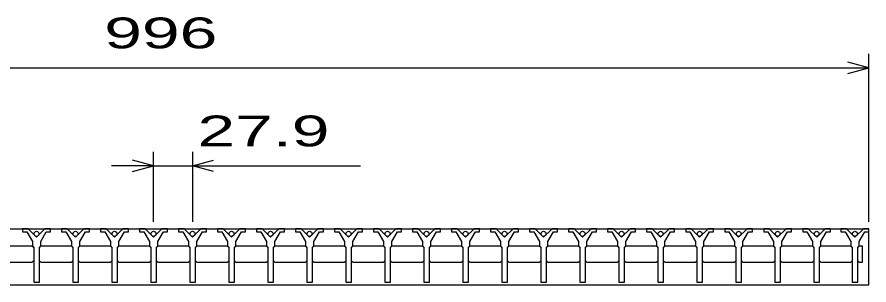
# Model space of a CAD drawing. Units: millimetres, scale not verified. Extents: x -1820 to 1724, y -1285 to 1059.
# Drawn here: x -1039 to -430, y -496 to -305 of the extents above; entities that cross this region are included whole.
import ezdxf
from ezdxf.enums import TextEntityAlignment as Align

# ---------------------------------------------------------------- set-up
doc = ezdxf.new("R2010")
doc.units = ezdxf.units.MM
doc.header["$LTSCALE"] = 10
doc.layers.add('16', color=3, linetype='Continuous', lineweight=25)
doc.layers.add('22', color=2, linetype='Continuous', lineweight=25)
doc.styles.add('ベクトル', font='')
doc.styles.get('ベクトル').set_extended_font_data('ベクトル')

msp = doc.modelspace()

# ---------------------------------------------------------------- linework, layer by layer
at = {"layer": '16'}
for p, q in [((-1426, -456), (-430, -456)), ((-1035.4, -456), (-1035.4, -458)), ((-1031.4, -456), (-1035.4, -456)), ((-1025.4, -462), (-1031.4, -456)), ((-1019.4, -456), (-1025.4, -462)), ((-1015.4, -456), (-1019.4, -456)), ((-1015.4, -458), (-1015.4, -456)), ((-1007.5, -456), (-1007.5, -458)), ((-1003.5, -456), (-1007.5, -456)), ((-997.5, -462), (-1003.5, -456)), ((-991.5, -456), (-997.5, -462)), ((-987.5, -456), (-991.5, -456)), ((-987.5, -458), (-987.5, -456)), ((-979.6, -456), (-979.6, -458)), ((-975.6, -456), (-979.6, -456)), ((-969.6, -462), (-975.6, -456)), ((-963.6, -456), (-969.6, -462)), ((-959.6, -456), (-963.6, -456)), ((-959.6, -458), (-959.6, -456)), ((-951.7, -456), (-951.7, -458)), ((-947.7, -456), (-951.7, -456)), ((-941.7, -462), (-947.7, -456)), ((-935.7, -456), (-941.7, -462)), ((-931.7, -456), (-935.7, -456)), ((-931.7, -458), (-931.7, -456)), ((-923.8, -456), (-923.8, -458)), ((-919.8, -456), (-923.8, -456)), ((-913.8, -462), (-919.8, -456)), ((-907.8, -456), (-913.8, -462)), ((-903.8, -456), (-907.8, -456)), ((-903.8, -458), (-903.8, -456)), ((-895.9, -456), (-895.9, -458)), ((-891.9, -456), (-895.9, -456)), ((-885.9, -462), (-891.9, -456)), ((-879.9, -456), (-885.9, -462)), ((-875.9, -456), (-879.9, -456)), ((-875.9, -458), (-875.9, -456)), ((-868, -456), (-868, -458)), ((-864, -456), (-868, -456)), ((-858, -462), (-864, -456)), ((-852, -456), (-858, -462)), ((-848, -456), (-852, -456)), ((-848, -458), (-848, -456)), ((-840.1, -456), (-840.1, -458)), ((-836.1, -456), (-840.1, -456)), ((-830.1, -462), (-836.1, -456)), ((-824.1, -456), (-830.1, -462)), ((-820.1, -456), (-824.1, -456)), ((-820.1, -458), (-820.1, -456)), ((-812.2, -456), (-812.2, -458)), ((-808.2, -456), (-812.2, -456)), ((-802.2, -462), (-808.2, -456)), ((-796.2, -456), (-802.2, -462)), ((-792.2, -456), (-796.2, -456)), ((-792.2, -458), (-792.2, -456)), ((-784.3, -456), (-784.3, -458)), ((-780.3, -456), (-784.3, -456)), ((-774.3, -462), (-780.3, -456)), ((-768.3, -456), (-774.3, -462)), ((-764.3, -456), (-768.3, -456)), ((-764.3, -458), (-764.3, -456)), ((-756.4, -456), (-756.4, -458)), ((-752.4, -456), (-756.4, -456)), ((-746.4, -462), (-752.4, -456)), ((-740.4, -456), (-746.4, -462)), ((-736.4, -456), (-740.4, -456)), ((-736.4, -458), (-736.4, -456)), ((-728.5, -456), (-728.5, -458)), ((-724.5, -456), (-728.5, -456)), ((-718.5, -462), (-724.5, -456)), ((-712.5, -456), (-718.5, -462)), ((-708.5, -456), (-712.5, -456)), ((-708.5, -458), (-708.5, -456)), ((-700.6, -456), (-700.6, -458)), ((-696.6, -456), (-700.6, -456)), ((-690.6, -462), (-696.6, -456)), ((-684.6, -456), (-690.6, -462)), ((-680.6, -456), (-684.6, -456)), ((-680.6, -458), (-680.6, -456)), ((-672.7, -456), (-672.7, -458)), ((-668.7, -456), (-672.7, -456)), ((-662.7, -462), (-668.7, -456)), ((-656.7, -456), (-662.7, -462)), ((-652.7, -456), (-656.7, -456)), ((-652.7, -458), (-652.7, -456)), ((-644.8, -456), (-644.8, -458)), ((-640.8, -456), (-644.8, -456)), ((-634.8, -462), (-640.8, -456)), ((-628.8, -456), (-634.8, -462)), ((-624.8, -456), (-628.8, -456)), ((-624.8, -458), (-624.8, -456)), ((-616.9, -456), (-616.9, -458)), ((-612.9, -456), (-616.9, -456)), ((-606.9, -462), (-612.9, -456)), ((-600.9, -456), (-606.9, -462)), ((-596.9, -456), (-600.9, -456)), ((-596.9, -458), (-596.9, -456)), ((-589, -456), (-589, -458)), ((-585, -456), (-589, -456)), ((-579, -462), (-585, -456)), ((-573, -456), (-579, -462)), ((-569, -456), (-573, -456)), ((-569, -458), (-569, -456)), ((-561.1, -456), (-561.1, -458)), ((-557.1, -456), (-561.1, -456)), ((-551.1, -462), (-557.1, -456)), ((-545.1, -456), (-551.1, -462)), ((-541.1, -456), (-545.1, -456)), ((-541.1, -458), (-541.1, -456)), ((-533.2, -456), (-533.2, -458)), ((-529.2, -456), (-533.2, -456)), ((-523.2, -462), (-529.2, -456)), ((-517.2, -456), (-523.2, -462)), ((-513.2, -456), (-517.2, -456)), ((-513.2, -458), (-513.2, -456)), ((-505.3, -456), (-505.3, -458)), ((-501.3, -456), (-505.3, -456)), ((-495.3, -462), (-501.3, -456)), ((-489.3, -456), (-495.3, -462)), ((-485.3, -456), (-489.3, -456)), ((-485.3, -458), (-485.3, -456)), ((-477.4, -456), (-477.4, -458)), ((-473.4, -456), (-477.4, -456)), ((-467.4, -462), (-473.4, -456)), ((-461.4, -456), (-467.4, -462)), ((-457.4, -456), (-461.4, -456)), ((-457.4, -458), (-457.4, -456)), ((-450, -456), (-450, -458)), ((-446, -456), (-450, -456)), ((-440, -462), (-446, -456)), ((-434, -456), (-440, -462)), ((-430, -456), (-434, -456)), ((-430, -458), (-430, -456)), ((-430, -496), (-430, -456)), ((-1035.4, -458), (-1032.4, -458)), ((-1032.4, -458), (-1028.4, -465)), ((-1022.4, -465), (-1018.4, -458)), ((-1018.4, -458), (-1015.4, -458)), ((-1007.5, -458), (-1004.5, -458)), ((-1004.5, -458), (-1000.5, -465)), ((-994.5, -465), (-990.5, -458)), ((-990.5, -458), (-987.5, -458)), ((-979.6, -458), (-976.6, -458)), ((-976.6, -458), (-972.6, -465)), ((-966.6, -465), (-962.6, -458)), ((-962.6, -458), (-959.6, -458)), ((-951.7, -458), (-948.7, -458)), ((-948.7, -458), (-944.7, -465)), ((-938.7, -465), (-934.7, -458)), ((-934.7, -458), (-931.7, -458)), ((-923.8, -458), (-920.8, -458)), ((-920.8, -458), (-916.8, -465)), ((-910.8, -465), (-906.8, -458)), ((-906.8, -458), (-903.8, -458)), ((-895.9, -458), (-892.9, -458)), ((-892.9, -458), (-888.9, -465)), ((-882.9, -465), (-878.9, -458)), ((-878.9, -458), (-875.9, -458)), ((-868, -458), (-865, -458)), ((-865, -458), (-861, -465)), ((-855, -465), (-851, -458)), ((-851, -458), (-848, -458)), ((-840.1, -458), (-837.1, -458)), ((-837.1, -458), (-833.1, -465)), ((-827.1, -465), (-823.1, -458)), ((-823.1, -458), (-820.1, -458)), ((-812.2, -458), (-809.2, -458)), ((-809.2, -458), (-805.2, -465)), ((-799.2, -465), (-795.2, -458)), ((-795.2, -458), (-792.2, -458)), ((-784.3, -458), (-781.3, -458)), ((-781.3, -458), (-777.3, -465)), ((-771.3, -465), (-767.3, -458)), ((-767.3, -458), (-764.3, -458)), ((-756.4, -458), (-753.4, -458)), ((-753.4, -458), (-749.4, -465)), ((-743.4, -465), (-739.4, -458)), ((-739.4, -458), (-736.4, -458)), ((-728.5, -458), (-725.5, -458)), ((-725.5, -458), (-721.5, -465)), ((-715.5, -465), (-711.5, -458)), ((-711.5, -458), (-708.5, -458)), ((-700.6, -458), (-697.6, -458)), ((-697.6, -458), (-693.6, -465)), ((-687.6, -465), (-683.6, -458)), ((-683.6, -458), (-680.6, -458)), ((-672.7, -458), (-669.7, -458)), ((-669.7, -458), (-665.7, -465)), ((-659.7, -465), (-655.7, -458)), ((-655.7, -458), (-652.7, -458)), ((-644.8, -458), (-641.8, -458)), ((-641.8, -458), (-637.8, -465)), ((-631.8, -465), (-627.8, -458)), ((-627.8, -458), (-624.8, -458)), ((-616.9, -458), (-613.9, -458)), ((-613.9, -458), (-609.9, -465)), ((-603.9, -465), (-599.9, -458)), ((-599.9, -458), (-596.9, -458)), ((-589, -458), (-586, -458)), ((-586, -458), (-582, -465)), ((-576, -465), (-572, -458)), ((-572, -458), (-569, -458)), ((-561.1, -458), (-558.1, -458)), ((-558.1, -458), (-554.1, -465)), ((-548.1, -465), (-544.1, -458)), ((-544.1, -458), (-541.1, -458)), ((-533.2, -458), (-530.2, -458)), ((-530.2, -458), (-526.2, -465)), ((-520.2, -465), (-516.2, -458)), ((-516.2, -458), (-513.2, -458)), ((-505.3, -458), (-502.3, -458)), ((-502.3, -458), (-498.3, -465)), ((-492.3, -465), (-488.3, -458)), ((-488.3, -458), (-485.3, -458)), ((-477.4, -458), (-474.4, -458)), ((-474.4, -458), (-470.4, -465)), ((-464.4, -465), (-460.4, -458)), ((-460.4, -458), (-457.4, -458)), ((-450, -458), (-447, -458)), ((-447, -458), (-443, -465)), ((-437, -465), (-433, -458)), ((-433, -458), (-430, -458)), ((-1050.05, -468), (-1028.65, -468)), ((-1028.65, -468), (-1027.65, -469)), ((-1028.4, -465), (-1028.4, -468)), ((-1028.4, -468), (-1027.4, -469)), ((-1027.4, -469), (-1027.4, -494)), ((-1023.4, -469), (-1022.4, -468)), ((-1023.4, -494), (-1023.4, -469)), ((-1023.15, -469), (-1022.15, -468)), ((-1022.4, -468), (-1022.4, -465)), ((-1022.15, -468), (-1000.75, -468)), ((-1000.75, -468), (-999.75, -469)), ((-1000.5, -465), (-1000.5, -468)), ((-1000.5, -468), (-999.5, -469)), ((-999.5, -469), (-999.5, -494)), ((-995.5, -469), (-994.5, -468)), ((-995.5, -494), (-995.5, -469)), ((-995.25, -469), (-994.25, -468)), ((-994.5, -468), (-994.5, -465)), ((-994.25, -468), (-972.85, -468)), ((-972.85, -468), (-971.85, -469)), ((-972.6, -465), (-972.6, -468)), ((-972.6, -468), (-971.6, -469)), ((-971.6, -469), (-971.6, -494)), ((-967.6, -469), (-966.6, -468)), ((-967.6, -494), (-967.6, -469)), ((-967.35, -469), (-966.35, -468)), ((-966.6, -468), (-966.6, -465)), ((-966.35, -468), (-944.95, -468)), ((-944.95, -468), (-943.95, -469)), ((-944.7, -465), (-944.7, -468)), ((-944.7, -468), (-943.7, -469)), ((-943.7, -469), (-943.7, -494)), ((-939.7, -469), (-938.7, -468)), ((-939.7, -494), (-939.7, -469)), ((-939.45, -469), (-938.45, -468)), ((-938.7, -468), (-938.7, -465)), ((-938.45, -468), (-917.05, -468)), ((-917.05, -468), (-916.05, -469)), ((-916.8, -465), (-916.8, -468)), ((-916.8, -468), (-915.8, -469)), ((-915.8, -469), (-915.8, -494)), ((-911.8, -469), (-910.8, -468)), ((-911.8, -494), (-911.8, -469)), ((-911.55, -469), (-910.55, -468)), ((-910.8, -468), (-910.8, -465)), ((-910.55, -468), (-889.15, -468)), ((-889.15, -468), (-888.15, -469)), ((-888.9, -465), (-888.9, -468)), ((-888.9, -468), (-887.9, -469)), ((-887.9, -469), (-887.9, -494)), ((-883.9, -469), (-882.9, -468)), ((-883.9, -494), (-883.9, -469)), ((-883.65, -469), (-882.65, -468)), ((-882.9, -468), (-882.9, -465)), ((-882.65, -468), (-861.25, -468)), ((-861.25, -468), (-860.25, -469)), ((-861, -465), (-861, -468)), ((-861, -468), (-860, -469)), ((-860, -469), (-860, -494)), ((-856, -469), (-855, -468)), ((-856, -494), (-856, -469)), ((-855.75, -469), (-854.75, -468)), ((-855, -468), (-855, -465)), ((-854.75, -468), (-833.35, -468)), ((-833.35, -468), (-832.35, -469)), ((-833.1, -465), (-833.1, -468)), ((-833.1, -468), (-832.1, -469)), ((-832.1, -469), (-832.1, -494)), ((-828.1, -469), (-827.1, -468)), ((-828.1, -494), (-828.1, -469)), ((-827.85, -469), (-826.85, -468)), ((-827.1, -468), (-827.1, -465)), ((-826.85, -468), (-805.45, -468)), ((-805.45, -468), (-804.45, -469)), ((-805.2, -465), (-805.2, -468)), ((-805.2, -468), (-804.2, -469)), ((-804.2, -469), (-804.2, -494)), ((-800.2, -469), (-799.2, -468)), ((-800.2, -494), (-800.2, -469)), ((-799.95, -469), (-798.95, -468)), ((-799.2, -468), (-799.2, -465)), ((-798.95, -468), (-777.55, -468)), ((-777.55, -468), (-776.55, -469)), ((-777.3, -465), (-777.3, -468)), ((-777.3, -468), (-776.3, -469)), ((-776.3, -469), (-776.3, -494)), ((-772.3, -469), (-771.3, -468)), ((-772.3, -494), (-772.3, -469)), ((-772.05, -469), (-771.05, -468)), ((-771.3, -468), (-771.3, -465)), ((-771.05, -468), (-749.65, -468)), ((-749.65, -468), (-748.65, -469)), ((-749.4, -465), (-749.4, -468)), ((-749.4, -468), (-748.4, -469)), ((-748.4, -469), (-748.4, -494)), ((-744.4, -469), (-743.4, -468)), ((-744.4, -494), (-744.4, -469)), ((-744.15, -469), (-743.15, -468)), ((-743.4, -468), (-743.4, -465)), ((-743.15, -468), (-721.75, -468)), ((-721.75, -468), (-720.75, -469)), ((-721.5, -465), (-721.5, -468)), ((-721.5, -468), (-720.5, -469)), ((-720.5, -469), (-720.5, -494)), ((-716.5, -469), (-715.5, -468)), ((-716.5, -494), (-716.5, -469)), ((-716.25, -469), (-715.25, -468)), ((-715.5, -468), (-715.5, -465)), ((-715.25, -468), (-693.85, -468)), ((-693.85, -468), (-692.85, -469)), ((-693.6, -465), (-693.6, -468)), ((-693.6, -468), (-692.6, -469)), ((-692.6, -469), (-692.6, -494)), ((-688.6, -469), (-687.6, -468)), ((-688.6, -494), (-688.6, -469)), ((-688.35, -469), (-687.35, -468)), ((-687.6, -468), (-687.6, -465)), ((-687.35, -468), (-665.95, -468)), ((-665.95, -468), (-664.95, -469)), ((-665.7, -465), (-665.7, -468)), ((-665.7, -468), (-664.7, -469)), ((-664.7, -469), (-664.7, -494)), ((-660.7, -469), (-659.7, -468)), ((-660.7, -494), (-660.7, -469)), ((-660.45, -469), (-659.45, -468)), ((-659.7, -468), (-659.7, -465)), ((-659.45, -468), (-638.05, -468)), ((-638.05, -468), (-637.05, -469)), ((-637.8, -465), (-637.8, -468)), ((-637.8, -468), (-636.8, -469)), ((-636.8, -469), (-636.8, -494)), ((-632.8, -469), (-631.8, -468)), ((-632.8, -494), (-632.8, -469)), ((-632.55, -469), (-631.55, -468)), ((-631.8, -468), (-631.8, -465)), ((-631.55, -468), (-610.15, -468)), ((-610.15, -468), (-609.15, -469)), ((-609.9, -465), (-609.9, -468)), ((-609.9, -468), (-608.9, -469)), ((-608.9, -469), (-608.9, -494)), ((-604.9, -469), (-603.9, -468)), ((-604.9, -494), (-604.9, -469)), ((-604.65, -469), (-603.65, -468)), ((-603.9, -468), (-603.9, -465)), ((-603.65, -468), (-582.25, -468)), ((-582.25, -468), (-581.25, -469)), ((-582, -465), (-582, -468)), ((-582, -468), (-581, -469)), ((-581, -469), (-581, -494)), ((-577, -469), (-576, -468)), ((-577, -494), (-577, -469)), ((-576.75, -469), (-575.75, -468)), ((-576, -468), (-576, -465)), ((-575.75, -468), (-554.35, -468)), ((-554.35, -468), (-553.35, -469)), ((-554.1, -465), (-554.1, -468)), ((-554.1, -468), (-553.1, -469)), ((-553.1, -469), (-553.1, -494)), ((-549.1, -469), (-548.1, -468)), ((-549.1, -494), (-549.1, -469)), ((-548.85, -469), (-547.85, -468)), ((-548.1, -468), (-548.1, -465)), ((-547.85, -468), (-526.45, -468)), ((-526.45, -468), (-525.45, -469)), ((-526.2, -465), (-526.2, -468)), ((-526.2, -468), (-525.2, -469)), ((-525.2, -469), (-525.2, -494)), ((-521.2, -469), (-520.2, -468)), ((-521.2, -494), (-521.2, -469)), ((-520.95, -469), (-519.95, -468)), ((-520.2, -468), (-520.2, -465)), ((-519.95, -468), (-498.55, -468)), ((-498.55, -468), (-497.55, -469)), ((-498.3, -465), (-498.3, -468)), ((-498.3, -468), (-497.3, -469)), ((-497.3, -469), (-497.3, -494)), ((-493.3, -469), (-492.3, -468)), ((-493.3, -494), (-493.3, -469)), ((-493.05, -469), (-492.05, -468)), ((-492.3, -468), (-492.3, -465)), ((-492.05, -468), (-470.65, -468)), ((-470.65, -468), (-469.65, -469)), ((-470.4, -465), (-470.4, -468)), ((-470.4, -468), (-469.4, -469)), ((-469.4, -469), (-469.4, -494)), ((-465.4, -469), (-464.4, -468)), ((-465.4, -494), (-465.4, -469)), ((-465.15, -469), (-464.15, -468)), ((-464.4, -468), (-464.4, -465)), ((-464.15, -468), (-443.25, -468)), ((-443.25, -468), (-442.25, -469)), ((-443, -465), (-443, -468)), ((-443, -468), (-442, -469)), ((-442, -469), (-442, -494)), ((-438, -469), (-437, -468)), ((-438, -494), (-438, -469)), ((-437.75, -469), (-436.75, -468)), ((-437, -468), (-437, -465)), ((-436.75, -468), (-434.75, -468)), ((-434.75, -468), (-434.75, -480)), ((-1028.65, -480), (-1050.05, -480)), ((-1027.65, -479), (-1028.65, -480)), ((-1022.15, -480), (-1023.15, -479)), ((-1000.75, -480), (-1022.15, -480)), ((-999.75, -479), (-1000.75, -480)), ((-994.25, -480), (-995.25, -479)), ((-972.85, -480), (-994.25, -480)), ((-971.85, -479), (-972.85, -480)), ((-966.35, -480), (-967.35, -479)), ((-944.95, -480), (-966.35, -480)), ((-943.95, -479), (-944.95, -480)), ((-938.45, -480), (-939.45, -479)), ((-917.05, -480), (-938.45, -480)), ((-916.05, -479), (-917.05, -480)), ((-910.55, -480), (-911.55, -479)), ((-889.15, -480), (-910.55, -480)), ((-888.15, -479), (-889.15, -480)), ((-882.65, -480), (-883.65, -479)), ((-861.25, -480), (-882.65, -480)), ((-860.25, -479), (-861.25, -480)), ((-854.75, -480), (-855.75, -479)), ((-833.35, -480), (-854.75, -480)), ((-832.35, -479), (-833.35, -480)), ((-826.85, -480), (-827.85, -479)), ((-805.45, -480), (-826.85, -480)), ((-804.45, -479), (-805.45, -480)), ((-798.95, -480), (-799.95, -479)), ((-777.55, -480), (-798.95, -480)), ((-776.55, -479), (-777.55, -480)), ((-771.05, -480), (-772.05, -479)), ((-749.65, -480), (-771.05, -480)), ((-748.65, -479), (-749.65, -480)), ((-743.15, -480), (-744.15, -479)), ((-721.75, -480), (-743.15, -480)), ((-720.75, -479), (-721.75, -480)), ((-715.25, -480), (-716.25, -479)), ((-693.85, -480), (-715.25, -480)), ((-692.85, -479), (-693.85, -480)), ((-687.35, -480), (-688.35, -479)), ((-665.95, -480), (-687.35, -480)), ((-664.95, -479), (-665.95, -480)), ((-659.45, -480), (-660.45, -479)), ((-638.05, -480), (-659.45, -480)), ((-637.05, -479), (-638.05, -480)), ((-631.55, -480), (-632.55, -479)), ((-610.15, -480), (-631.55, -480)), ((-609.15, -479), (-610.15, -480)), ((-603.65, -480), (-604.65, -479)), ((-582.25, -480), (-603.65, -480)), ((-581.25, -479), (-582.25, -480)), ((-575.75, -480), (-576.75, -479)), ((-554.35, -480), (-575.75, -480)), ((-553.35, -479), (-554.35, -480)), ((-547.85, -480), (-548.85, -479)), ((-526.45, -480), (-547.85, -480)), ((-525.45, -479), (-526.45, -480)), ((-519.95, -480), (-520.95, -479)), ((-498.55, -480), (-519.95, -480)), ((-497.55, -479), (-498.55, -480)), ((-492.05, -480), (-493.05, -479)), ((-470.65, -480), (-492.05, -480)), ((-469.65, -479), (-470.65, -480)), ((-464.15, -480), (-465.15, -479)), ((-443.25, -480), (-464.15, -480)), ((-442.25, -479), (-443.25, -480)), ((-436.75, -480), (-437.75, -479)), ((-434.75, -480), (-436.75, -480)), ((-1426, -496), (-430, -496)), ((-1027.4, -494), (-1023.4, -494)), ((-999.5, -494), (-995.5, -494)), ((-971.6, -494), (-967.6, -494)), ((-943.7, -494), (-939.7, -494)), ((-915.8, -494), (-911.8, -494)), ((-887.9, -494), (-883.9, -494)), ((-860, -494), (-856, -494)), ((-832.1, -494), (-828.1, -494)), ((-804.2, -494), (-800.2, -494)), ((-776.3, -494), (-772.3, -494)), ((-748.4, -494), (-744.4, -494)), ((-720.5, -494), (-716.5, -494)), ((-692.6, -494), (-688.6, -494)), ((-664.7, -494), (-660.7, -494)), ((-636.8, -494), (-632.8, -494)), ((-608.9, -494), (-604.9, -494)), ((-581, -494), (-577, -494)), ((-553.1, -494), (-549.1, -494)), ((-525.2, -494), (-521.2, -494)), ((-497.3, -494), (-493.3, -494)), ((-469.4, -494), (-465.4, -494)), ((-442, -494), (-438, -494))]:
    msp.add_line(p, q, dxfattribs=at)
for centre in [(-1025.4, -459.5), (-997.5, -459.5), (-969.6, -459.5), (-941.7, -459.5), (-913.8, -459.5), (-885.9, -459.5), (-858, -459.5), (-830.1, -459.5), (-802.2, -459.5), (-774.3, -459.5), (-746.4, -459.5), (-718.5, -459.5), (-690.6, -459.5), (-662.7, -459.5), (-634.8, -459.5), (-606.9, -459.5), (-579, -459.5), (-551.1, -459.5), (-523.2, -459.5), (-495.3, -459.5), (-467.4, -459.5), (-440, -459.5)]:
    msp.add_circle(centre, 1.8, dxfattribs=at)
at = {"layer": '22', "color": 4}
for p, q in [((-430, -451), (-430, -331)), ((-1426, -341), (-430, -341)), ((-430, -341), (-445, -337)), ((-445, -345), (-430, -341)), ((-941.7, -451), (-941.7, -401)), ((-913.8, -401), (-913.8, -451)), ((-941.7, -411), (-956.7, -407)), ((-913.8, -411), (-898.8, -407)), ((-941.7, -411), (-971.7, -411)), ((-956.7, -415), (-941.7, -411)), ((-941.7, -411), (-913.8, -411)), ((-898.8, -415), (-913.8, -411)), ((-913.8, -411), (-793.8, -411))]:
    msp.add_line(p, q, dxfattribs=at)

# ---------------------------------------------------------------- texts
at = {"layer": '22', "style": 'ベクトル', "width": 1.65}
for s, p in [(' 996 ', (-990.5, -316)), (' 27.9 ', (-923.8, -386))]:
    msp.add_text(s, height=21.99, dxfattribs=at).set_placement(p, align=Align.MIDDLE_LEFT)

doc.saveas('drawing.dxf')
